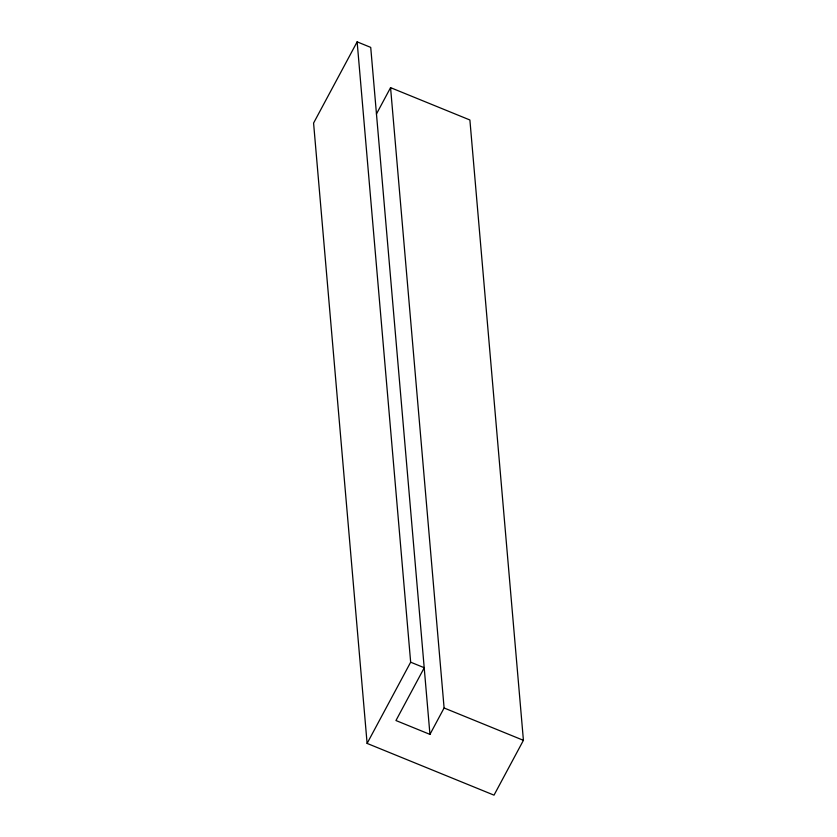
<?xml version="1.0" encoding="UTF-8"?>
<svg xmlns="http://www.w3.org/2000/svg" width="837" height="837" viewBox="0 0 837 837"><rect width="100%" height="100%" fill="white"/><g stroke="black" fill="none" stroke-linecap="round" stroke-linejoin="round"><path stroke-width="1.26" d="M357.137 41.85L410.664 662.193L424.265 667.738L395.953 720.531L429.946 734.384L370.728 47.395L357.137 41.85L313.582 123.07L367.108 743.413L494.018 795.15L523.418 740.327L469.892 119.984L390.565 87.644L376.42 114.041M367.108 743.413L410.664 662.193M429.946 734.384L444.102 707.987L390.565 87.644M444.102 707.987L523.418 740.327"/></g></svg>
